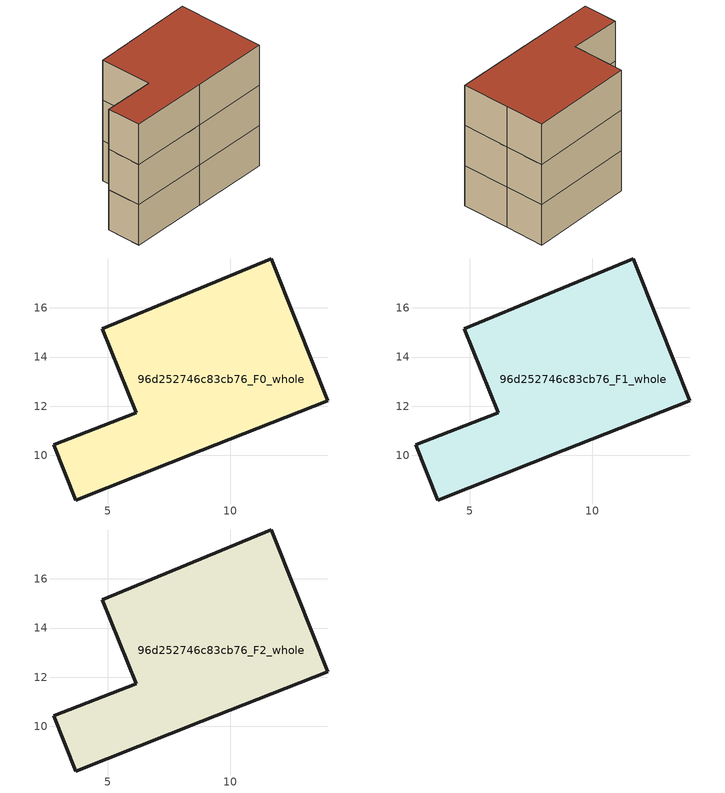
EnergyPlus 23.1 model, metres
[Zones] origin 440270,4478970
96d252746c83cb76_F0_whole
 floor ground (EU_floor_Construction): 11.67,18 12.71,15.4 13.97,12.23 8.83,10.2 3.7,8.18 2.8,10.43 6.17,11.72 4.79,15.15 z0
 wall outside (EU_wall_Construction): 8.83,10.2 13.97,12.23 12.71,15.4 11.67,18 4.79,15.15 6.17,11.72 2.8,10.43 3.7,8.18 8.83,10.2 z0:3
96d252746c83cb76_F1_whole
 floor to 96d252746c83cb76_F0_whole (EU_floor_Construction): 11.67,18 12.71,15.4 13.97,12.23 8.83,10.2 3.7,8.18 2.8,10.43 6.17,11.72 4.79,15.15 z3
 wall outside (EU_wall_Construction): 8.83,10.2 13.97,12.23 12.71,15.4 11.67,18 4.79,15.15 6.17,11.72 2.8,10.43 3.7,8.18 8.83,10.2 z3:6
96d252746c83cb76_F2_whole
 floor to 96d252746c83cb76_F1_whole (EU_floor_Construction): 11.67,18 12.71,15.4 13.97,12.23 8.83,10.2 3.7,8.18 2.8,10.43 6.17,11.72 4.79,15.15 z6
 wall outside (EU_wall_Construction): 8.83,10.2 13.97,12.23 12.71,15.4 11.67,18 4.79,15.15 6.17,11.72 2.8,10.43 3.7,8.18 8.83,10.2 z6:9
 roof outside (EU_roof_Construction): 13.97,12.23 12.71,15.4 11.67,18 4.79,15.15 6.17,11.72 2.8,10.43 3.7,8.18 8.83,10.2 z9
[Building]
EU S2 Campaign: North Axis=0; Terrain=City; Solar Distribution=FullExterior
[Site:Location]
Madrid: Latitude=40.5; Longitude=-3.5; Time Zone=1; Elevation=609
[SizingPeriod:WeatherFileDays]
AnnualSizingPeriod: Begin Month=1; Begin Day of Month=1; End Month=12; End Day of Month=31; Day of Week for Start Day=Monday; Use Weather File Daylight Saving Period=No; Use Weather File Rain and Snow Indicators=No
[MATERIAL]
EU_InternalMass_Material: Roughness=MediumRough; Thickness=0.1; Conductivity=1; Density=1800; Specific Heat=900; Thermal Absorptance=0.9; Solar Absorptance=0.7; Visible Absorptance=0.7
[MATERIAL:NOMASS] Roughness=MediumRough; Thermal Absorptance=0.9; Solar Absorptance=0.7; Visible Absorptance=0.7
Name | Thermal Resistance
EU_wall_NoMass | 0.419739
EU_roof_NoMass | 0.352165
EU_floor_NoMass | 0.608284
[CONSTRUCTION]
EU_wall_Construction: EU_wall_NoMass
EU_roof_Construction: EU_roof_NoMass
EU_floor_Construction: EU_floor_NoMass
EU_InternalMass_Construction: EU_InternalMass_Material
[ZONE] Type=1; Multiplier=1; Ceiling Height=autocalculate; Volume=163.272; Floor Area=autocalculate; Part of Total Floor Area=Yes
96d252746c83cb76_F0_whole; 96d252746c83cb76_F1_whole; 96d252746c83cb76_F2_whole
[INTERNALMASS] Construction=EU_InternalMass_Construction; Surface Area=54.4241
Name | Zone or ZoneList
96d252746c83cb76_F0_whole_EU_InternalMass | 96d252746c83cb76_F0_whole
96d252746c83cb76_F1_whole_EU_InternalMass | 96d252746c83cb76_F1_whole
96d252746c83cb76_F2_whole_EU_InternalMass | 96d252746c83cb76_F2_whole
[OTHEREQUIPMENT] Fuel Type=Electricity; Design Level Calculation Method=Watts/Area; Power per Zone Floor Area=1; Fraction Latent=0; Fraction Radiant=0; Fraction Lost=0; Carbon Dioxide Generation Rate=0; EndUse Subcategory=EU_Step8_InternalGains
Name | Zone or ZoneList or Space or SpaceList | Schedule
EU_Step8_InternalGain_96d252746c83cb76_F0_whole_f000 | 96d252746c83cb76_F0_whole | EU_Step8_GainSchedule_96d252746c83cb76_F0_whole_f000
EU_Step8_InternalGain_96d252746c83cb76_F1_whole_f000 | 96d252746c83cb76_F1_whole | EU_Step8_GainSchedule_96d252746c83cb76_F1_whole_f000
EU_Step8_InternalGain_96d252746c83cb76_F2_whole_f000 | 96d252746c83cb76_F2_whole | EU_Step8_GainSchedule_96d252746c83cb76_F2_whole_f000
[ZONEVENTILATION:DESIGNFLOWRATE] Schedule=EU_AlwaysOn; Design Flow Rate Calculation Method=AirChanges/Hour; Air Changes per Hour=0.703302; Ventilation Type=Natural; Fan Pressure Rise=0; Fan Total Efficiency=1; Constant Term Coefficient=1; Temperature Term Coefficient=0; Velocity Term Coefficient=0; Velocity Squared Term Coefficient=0; Minimum Indoor Temperature=-100; Maximum Indoor Temperature=100; Delta Temperature=-100; Minimum Outdoor Temperature=-100; Maximum Outdoor Temperature=100; Maximum Wind Speed=40
Name | Zone or ZoneList or Space or SpaceList
EU_ConstantAir_96d252746c83cb76_F0_whole | 96d252746c83cb76_F0_whole
EU_ConstantAir_96d252746c83cb76_F1_whole | 96d252746c83cb76_F1_whole
EU_ConstantAir_96d252746c83cb76_F2_whole | 96d252746c83cb76_F2_whole
[HVACTEMPLATE:THERMOSTAT] Constant Heating Setpoint=20; Constant Cooling Setpoint=50
EU_HeatOnly_96d252746c83cb76_F0_whole; EU_HeatOnly_96d252746c83cb76_F1_whole; EU_HeatOnly_96d252746c83cb76_F2_whole
[HVACTEMPLATE:ZONE:IDEALLOADSAIRSYSTEM] System Availability Schedule=EU_AlwaysOn; Maximum Heating Supply Air Temperature=50; Minimum Cooling Supply Air Temperature=13; Maximum Heating Supply Air Humidity Ratio=0.0156; Minimum Cooling Supply Air Humidity Ratio=0.0077; Heating Limit=NoLimit; Cooling Limit=NoLimit; Heating Availability Schedule=EU_AlwaysOn; Cooling Availability Schedule=EU_CoolingOff; Dehumidification Control Type=ConstantSensibleHeatRatio; Cooling Sensible Heat Ratio=0.7; Dehumidification Setpoint=60; Humidification Control Type=None; Humidification Setpoint=30; Outdoor Air Method=None; Outdoor Air Flow Rate per Person=0.00944; Outdoor Air Flow Rate per Zone Floor Area=0; Outdoor Air Flow Rate per Zone=0; Demand Controlled Ventilation Type=None; Outdoor Air Economizer Type=NoEconomizer; Heat Recovery Type=None; Sensible Heat Recovery Effectiveness=0.7; Latent Heat Recovery Effectiveness=0.65
Name | Template Thermostat
96d252746c83cb76_F0_whole | EU_HeatOnly_96d252746c83cb76_F0_whole
96d252746c83cb76_F1_whole | EU_HeatOnly_96d252746c83cb76_F1_whole
96d252746c83cb76_F2_whole | EU_HeatOnly_96d252746c83cb76_F2_whole
[SIZING:ZONE] Zone Cooling Design Supply Air Temperature Input Method=SupplyAirTemperature; Zone Cooling Design Supply Air Temperature=13; Zone Heating Design Supply Air Temperature Input Method=SupplyAirTemperature; Zone Heating Design Supply Air Temperature=50; Zone Cooling Design Supply Air Humidity Ratio=0.008; Zone Heating Design Supply Air Humidity Ratio=0.008; Cooling Design Air Flow Method=DesignDay; Cooling Design Air Flow Rate=0; Cooling Minimum Air Flow per Zone Floor Area=0.000762; Cooling Minimum Air Flow=0; Cooling Minimum Air Flow Fraction=0.2; Heating Design Air Flow Method=DesignDay; Heating Design Air Flow Rate=0; Heating Maximum Air Flow per Zone Floor Area=0.002032; Heating Maximum Air Flow=0.141576; Heating Maximum Air Flow Fraction=0.3; Account for Dedicated Outdoor Air System=No; Dedicated Outdoor Air System Control Strategy=NeutralSupplyAir; Dedicated Outdoor Air Low Setpoint Temperature for Design=autosize; Dedicated Outdoor Air High Setpoint Temperature for Design=autosize; Zone Load Sizing Method=Sensible Load Only No Latent Load; Zone Latent Cooling Design Supply Air Humidity Ratio Input Method=HumidityRatioDifference; Zone Cooling Design Supply Air Humidity Ratio Difference=0.005; Zone Latent Heating Design Supply Air Humidity Ratio Input Method=HumidityRatioDifference; Zone Humidification Design Supply Air Humidity Ratio Difference=0.005
96d252746c83cb76_F0_whole; 96d252746c83cb76_F1_whole; 96d252746c83cb76_F2_whole
[SCHEDULE:CONSTANT]
Name | Hourly Value
EU_AlwaysOn | 1
EU_CoolingOff | 0
[SCHEDULE:FILE] Column Number=1; Rows to Skip at Top=0; Number of Hours of Data=8760; Column Separator=Comma; Interpolate to Timestep=No; Minutes per Item=60; Adjust Schedule for Daylight Savings=Yes
Name | File
EU_Step8_GainSchedule_96d252746c83cb76_F0_whole_f000 | C:\Users\o_iseri\Desktop\OpenUBEM\openubem\outputs\eu_evidence\EU-11\ES-MAD-BERRUGUETE\idfs\96d252746c83cb76\96d252746c83cb76_F0_whole_f000_gain.csv
EU_Step8_GainSchedule_96d252746c83cb76_F1_whole_f000 | C:\Users\o_iseri\Desktop\OpenUBEM\openubem\outputs\eu_evidence\EU-11\ES-MAD-BERRUGUETE\idfs\96d252746c83cb76\96d252746c83cb76_F1_whole_f000_gain.csv
EU_Step8_GainSchedule_96d252746c83cb76_F2_whole_f000 | C:\Users\o_iseri\Desktop\OpenUBEM\openubem\outputs\eu_evidence\EU-11\ES-MAD-BERRUGUETE\idfs\96d252746c83cb76\96d252746c83cb76_F2_whole_f000_gain.csv
